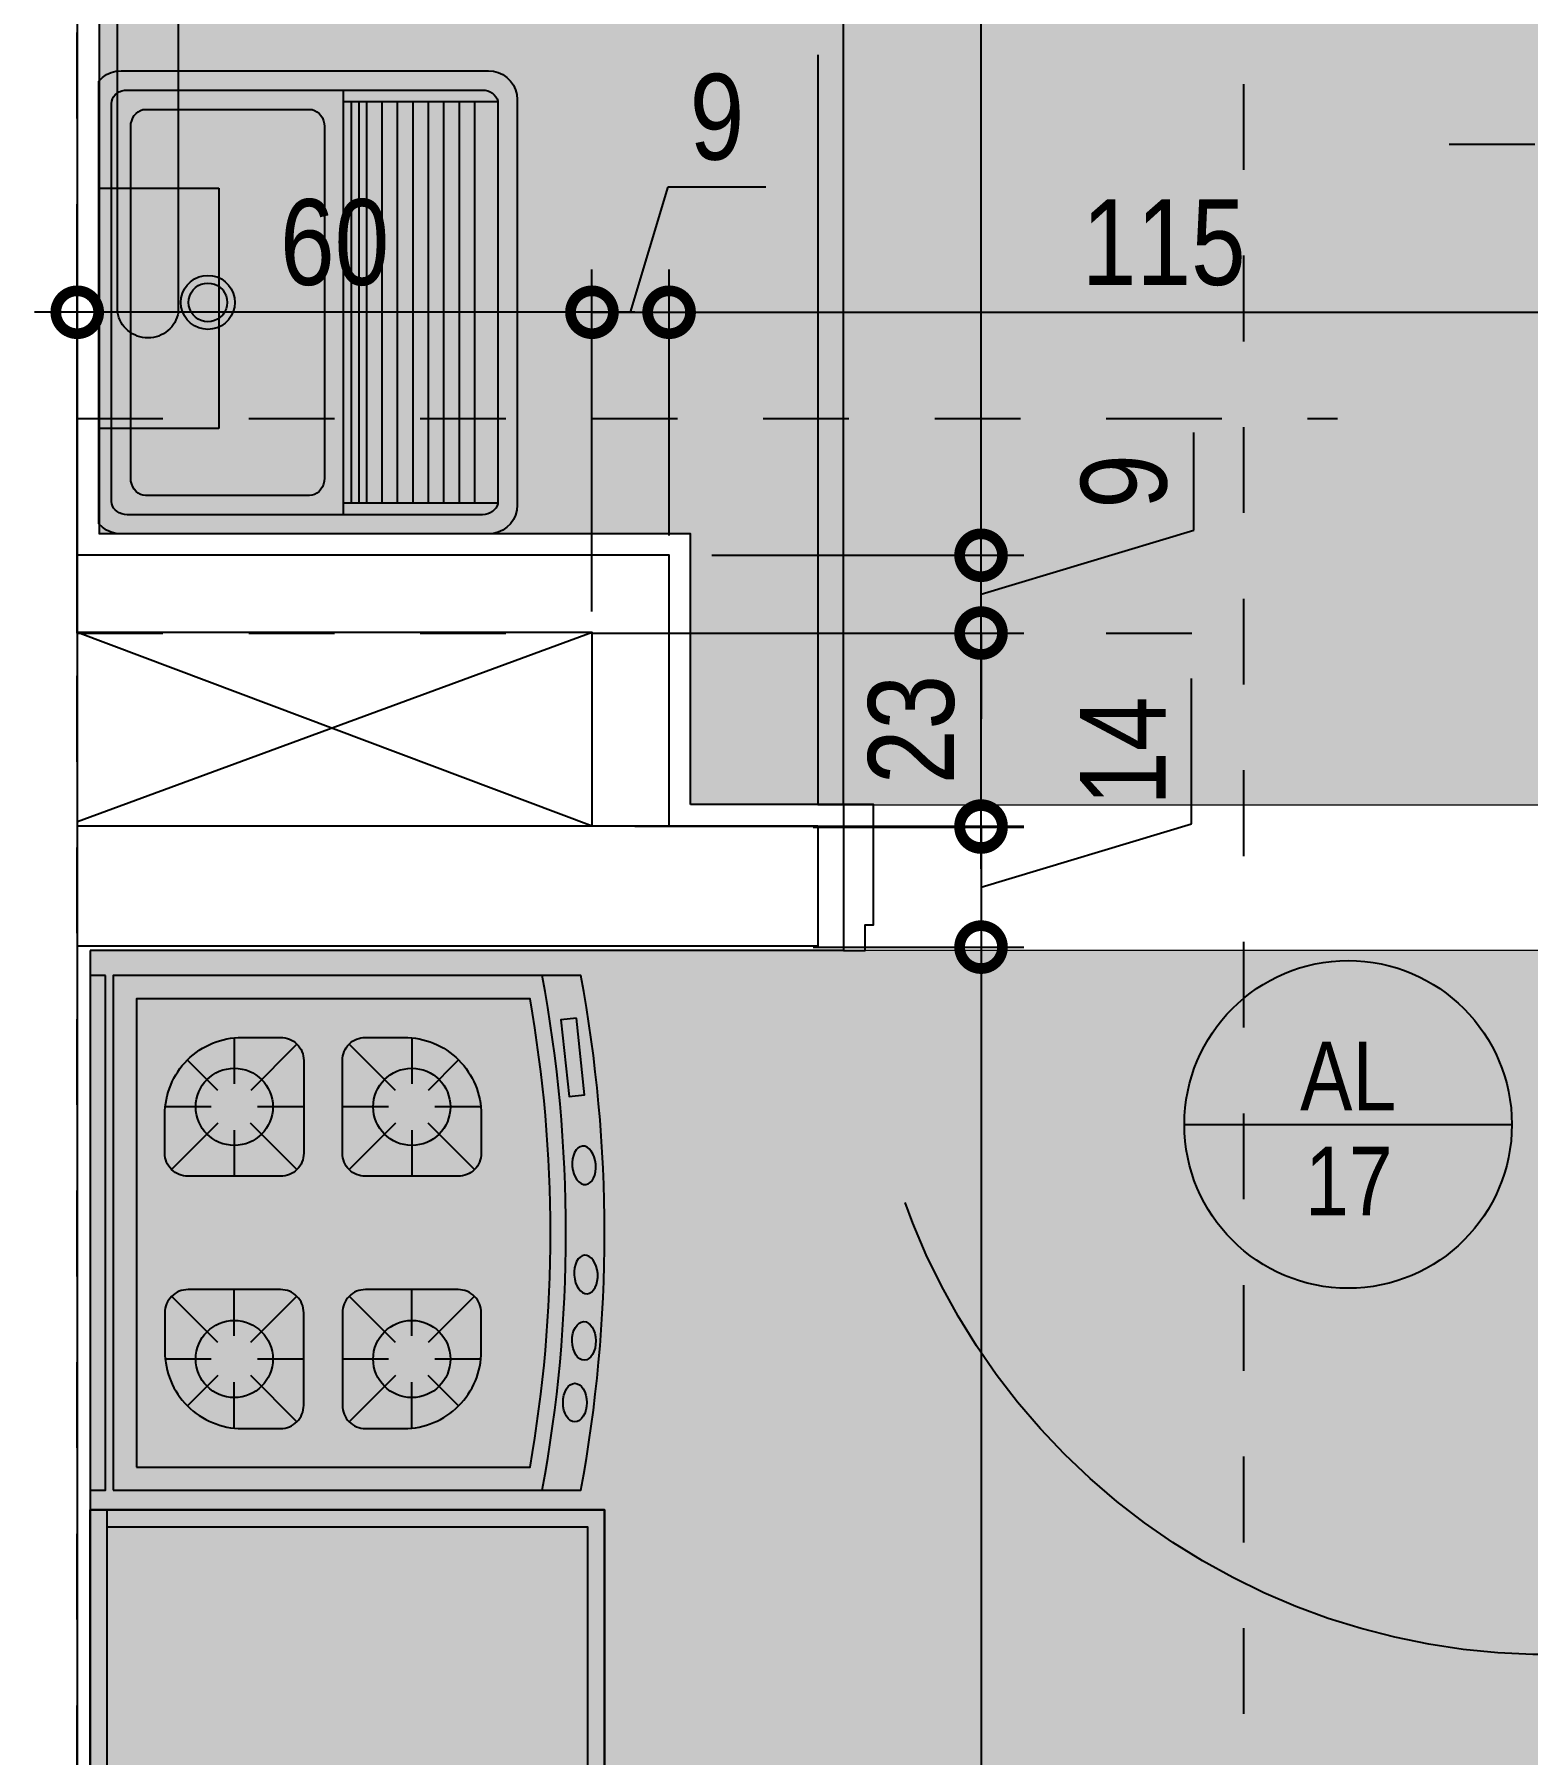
# Model space of a CAD drawing. Header units: metres. Extents: x -41 to 570, y -54 to 184.
# Drawn here: x 10.38 to 12.122, y -0.647 to 1.358 of the extents above; entities that cross this region are included whole.
import ezdxf
from ezdxf.enums import TextEntityAlignment as Align

# ---------------------------------------------------------------- set-up
doc = ezdxf.new("R2010")
doc.units = ezdxf.units.M
doc.linetypes.add('DASHEDX2', pattern=[1.5, 1, -0.5])
doc.linetypes.add('PUC$0$DASHEDX2', pattern=[1.5, 1, -0.5])
for name, color, linetype in [('1', 232, 'DASHEDX2'), ('ARQ-DIM', 2, 'Continuous'), ('ARQ-SIM', 1, 'Continuous'), ('PUC$0$ARQ-ALV ACAB', 4, 'Continuous'), ('PUC$0$ARQ-ALV OSSO', 5, 'Continuous'), ('PUC$0$ARQ-CAX @ 1', 1, 'Continuous'), ('PUC$0$ARQ-HID', 7, 'Continuous'), ('PUC$0$ARQ-MOB', 7, 'Continuous'), ('PUC$0$ARQ-PRJ', 7, 'PUC$0$DASHEDX2'), ('PUC$0$ARQ-SIM', 1, 'Continuous')]:
    doc.layers.add(name, color=color, linetype=linetype)
doc.layers.add('PUC$0$ARQ-FORRO', color=9, linetype='Continuous', lineweight=5)
doc.styles.add('Adesa', font='ARIALN.TTF')
doc.dimstyles.new('ADESA 1-0050', dxfattribs={"dimtxt": 0.1, "dimasz": 0.1, "dimexe": 0.05, "dimexo": 0.05, "dimgap": 0.03, "dimtad": 1, "dimdec": 1, "dimlfac": 100, "dimzin": 12, "dimtxsty": 'Adesa', "dimblk": 'DOTSMALL', "dimcen": 1, "dimdle": 0.05, "dimclrd": 1, "dimclre": 1, "dimclrt": 256, "dimazin": 3, "dimtm": 1e-09, "dimtfac": 1, "dimtdec": 1, "dimtmove": 1, "dimatfit": 0, "dimldrblk": 'DOTSMALL', "dimfxl": 0.8, "dimtvp": 2, "dimtolj": 1, "dimtzin": 0, "dimarcsym": 0})

# ---------------------------------------------------------------- blocks, each defined once
blk = doc.blocks.new('PUC$0$ARQ-HID-TANQUE')
for p, q in [((-0.2621, -0.0041), (-0.258, 0)), ((-0.258, 0), (0.258, 0)), ((0.258, 0), (0.2621, -0.0041)), ((-0.27, -0.0258), (-0.2695, -0.0199)), ((-0.2695, -0.0199), (-0.268, -0.0143)), ((-0.268, -0.0143), (-0.2655, -0.009)), ((-0.2655, -0.009), (-0.2621, -0.0041)), ((-0.2439, -0.0211), (-0.242, -0.0189)), ((-0.242, -0.0189), (-0.2398, -0.0171)), ((-0.2398, -0.0171), (-0.2373, -0.0157)), ((-0.2373, -0.0157), (-0.2347, -0.0149)), ((-0.2347, -0.0149), (-0.232, -0.0146)), ((-0.232, -0.0146), (0.232, -0.0146)), ((0.232, -0.0146), (0.2347, -0.0149)), ((0.2347, -0.0149), (0.2373, -0.0157)), ((0.2373, -0.0157), (0.2398, -0.0171)), ((0.2398, -0.0171), (0.242, -0.0189)), ((0.242, -0.0189), (0.2439, -0.0211)), ((0.2621, -0.0041), (0.2655, -0.009)), ((0.2655, -0.009), (0.268, -0.0143)), ((0.268, -0.0143), (0.2695, -0.0199)), ((0.2695, -0.0199), (0.27, -0.0258)), ((-0.27, -0.0258), (-0.27, -0.0258)), ((-0.27, -0.4542), (-0.27, -0.0258)), ((-0.2475, -0.0328), (-0.2473, -0.0297)), ((-0.2475, -0.0328), (-0.2475, -0.0328)), ((-0.2475, -0.4472), (-0.2475, -0.0328)), ((-0.2473, -0.0297), (-0.2466, -0.0266)), ((-0.2466, -0.0266), (-0.2454, -0.0237)), ((-0.2454, -0.0237), (-0.2439, -0.0211)), ((0.2439, -0.0211), (0.2454, -0.0237)), ((0.2454, -0.0237), (0.2466, -0.0266)), ((0.2466, -0.0266), (0.2473, -0.0297)), ((0.2473, -0.0297), (0.2475, -0.0328)), ((0.2475, -0.0328), (0.2475, -0.4472)), ((0.27, -0.0258), (0.27, -0.4542)), ((-0.234, -0.2854), (0.234, -0.2854)), ((-0.2695, -0.4601), (-0.27, -0.4542)), ((-0.268, -0.4657), (-0.2695, -0.4601)), ((-0.2473, -0.4504), (-0.2475, -0.4472)), ((-0.2466, -0.4534), (-0.2473, -0.4504)), ((-0.2454, -0.4563), (-0.2466, -0.4534)), ((-0.2439, -0.4589), (-0.2454, -0.4563)), ((-0.242, -0.4611), (-0.2439, -0.4589)), ((-0.2398, -0.463), (-0.242, -0.4611)), ((0.242, -0.4611), (0.2398, -0.463)), ((0.2439, -0.4589), (0.242, -0.4611)), ((0.2454, -0.4563), (0.2439, -0.4589)), ((0.2466, -0.4534), (0.2454, -0.4563)), ((0.2473, -0.4504), (0.2466, -0.4534)), ((0.2475, -0.4472), (0.2473, -0.4504)), ((0.2695, -0.4601), (0.268, -0.4657)), ((0.27, -0.4542), (0.2695, -0.4601)), ((-0.2655, -0.4711), (-0.268, -0.4657)), ((-0.2621, -0.4759), (-0.2655, -0.4711)), ((-0.258, -0.48), (-0.2621, -0.4759)), ((-0.2532, -0.4834), (-0.258, -0.48)), ((-0.2373, -0.4643), (-0.2398, -0.463)), ((-0.2347, -0.4651), (-0.2373, -0.4643)), ((-0.232, -0.4654), (-0.2347, -0.4651)), ((0.232, -0.4654), (-0.232, -0.4654)), ((0.2347, -0.4651), (0.232, -0.4654)), ((0.2373, -0.4643), (0.2347, -0.4651)), ((0.2398, -0.463), (0.2373, -0.4643)), ((0.258, -0.48), (0.2532, -0.4834)), ((0.2621, -0.4759), (0.258, -0.48)), ((0.2655, -0.4711), (0.2621, -0.4759)), ((0.268, -0.4657), (0.2655, -0.4711)), ((-0.2479, -0.4859), (-0.2532, -0.4834)), ((-0.2422, -0.4874), (-0.2479, -0.4859)), ((-0.2364, -0.4879), (-0.2422, -0.4874)), ((0.2364, -0.4879), (-0.2364, -0.4879)), ((0.2422, -0.4874), (0.2364, -0.4879)), ((0.2479, -0.4859), (0.2422, -0.4874)), ((0.2532, -0.4834), (0.2479, -0.4859))]:
    blk.add_line(p, q)
at = {"color": 7}
for p, q in [((-0.2179, -0.0412), (-0.215, -0.0394)), ((-0.215, -0.0394), (-0.2118, -0.0382)), ((-0.2118, -0.0382), (-0.2085, -0.0374)), ((-0.2085, -0.0374), (-0.205, -0.0371)), ((-0.205, -0.0371), (0.205, -0.0371)), ((0.205, -0.0371), (0.2085, -0.0374)), ((0.2085, -0.0374), (0.2118, -0.0382)), ((0.2118, -0.0382), (0.215, -0.0394)), ((0.215, -0.0394), (0.2179, -0.0412)), ((-0.225, -0.0544), (-0.2247, -0.0514)), ((-0.225, -0.0544), (-0.225, -0.0544)), ((-0.225, -0.2456), (-0.225, -0.0544)), ((-0.2247, -0.0514), (-0.2238, -0.0485)), ((-0.2238, -0.0485), (-0.2223, -0.0458)), ((-0.2223, -0.0458), (-0.2203, -0.0433)), ((-0.2203, -0.0433), (-0.2179, -0.0412)), ((0.2179, -0.0412), (0.2203, -0.0433)), ((0.2203, -0.0433), (0.2223, -0.0458)), ((0.2223, -0.0458), (0.2238, -0.0485)), ((0.2238, -0.0485), (0.2247, -0.0514)), ((0.2247, -0.0514), (0.225, -0.0544)), ((0.225, -0.0544), (0.225, -0.2456)), ((-0.0202, -0.103), (-0.0158, -0.0999)), ((-0.0158, -0.0999), (-0.0108, -0.0975)), ((-0.0108, -0.0975), (-0.0055, -0.0961)), ((-0.0055, -0.0961), (0, -0.0956)), ((0, -0.0956), (0.0055, -0.0961)), ((0.0055, -0.0961), (0.0108, -0.0975)), ((0.0108, -0.0975), (0.0158, -0.0999)), ((0.0158, -0.0999), (0.0202, -0.103)), ((-0.031, -0.1217), (-0.0296, -0.1164)), ((-0.0296, -0.1164), (-0.0273, -0.1114)), ((-0.0273, -0.1114), (-0.0241, -0.1069)), ((-0.0241, -0.1069), (-0.0202, -0.103)), ((-0.0222, -0.1232), (-0.0211, -0.1194)), ((-0.0211, -0.1194), (-0.0195, -0.1159)), ((-0.0195, -0.1159), (-0.0172, -0.1127)), ((-0.0172, -0.1127), (-0.0145, -0.1099)), ((-0.0145, -0.1099), (-0.0113, -0.1076)), ((-0.0113, -0.1076), (-0.0077, -0.106)), ((-0.0077, -0.106), (-0.0039, -0.105)), ((-0.0039, -0.105), (0, -0.1046)), ((0, -0.1046), (0.0039, -0.105)), ((0.0039, -0.105), (0.0077, -0.106)), ((0.0077, -0.106), (0.0113, -0.1076)), ((0.0113, -0.1076), (0.0145, -0.1099)), ((0.0145, -0.1099), (0.0172, -0.1127)), ((0.0172, -0.1127), (0.0195, -0.1159)), ((0.0195, -0.1159), (0.0211, -0.1194)), ((0.0202, -0.103), (0.0241, -0.1069)), ((0.0211, -0.1194), (0.0222, -0.1232)), ((0.0241, -0.1069), (0.0273, -0.1114)), ((0.0273, -0.1114), (0.0296, -0.1164)), ((0.0296, -0.1164), (0.031, -0.1217)), ((-0.0315, -0.1271), (-0.031, -0.1217)), ((-0.031, -0.1326), (-0.0315, -0.1271)), ((-0.0296, -0.1379), (-0.031, -0.1326)), ((-0.0273, -0.1429), (-0.0296, -0.1379)), ((-0.0225, -0.1271), (-0.0222, -0.1232)), ((-0.0222, -0.131), (-0.0225, -0.1271)), ((-0.0211, -0.1348), (-0.0222, -0.131)), ((-0.0195, -0.1384), (-0.0211, -0.1348)), ((-0.0172, -0.1416), (-0.0195, -0.1384)), ((0.0195, -0.1384), (0.0172, -0.1416)), ((0.0211, -0.1348), (0.0195, -0.1384)), ((0.0222, -0.131), (0.0211, -0.1348)), ((0.0222, -0.1232), (0.0225, -0.1271)), ((0.0225, -0.1271), (0.0222, -0.131)), ((0.0296, -0.1379), (0.0273, -0.1429)), ((0.031, -0.1326), (0.0296, -0.1379)), ((0.031, -0.1217), (0.0315, -0.1271)), ((0.0315, -0.1271), (0.031, -0.1326)), ((-0.0241, -0.1474), (-0.0273, -0.1429)), ((-0.0202, -0.1513), (-0.0241, -0.1474)), ((-0.0158, -0.1544), (-0.0202, -0.1513)), ((-0.0145, -0.1444), (-0.0172, -0.1416)), ((-0.0108, -0.1567), (-0.0158, -0.1544)), ((-0.0113, -0.1466), (-0.0145, -0.1444)), ((-0.0077, -0.1483), (-0.0113, -0.1466)), ((-0.0055, -0.1582), (-0.0108, -0.1567)), ((-0.0039, -0.1493), (-0.0077, -0.1483)), ((0, -0.1586), (-0.0055, -0.1582)), ((0, -0.1496), (-0.0039, -0.1493)), ((0.0039, -0.1493), (0, -0.1496)), ((0.0055, -0.1582), (0, -0.1586)), ((0.0077, -0.1483), (0.0039, -0.1493)), ((0.0108, -0.1567), (0.0055, -0.1582)), ((0.0113, -0.1466), (0.0077, -0.1483)), ((0.0158, -0.1544), (0.0108, -0.1567)), ((0.0145, -0.1444), (0.0113, -0.1466)), ((0.0172, -0.1416), (0.0145, -0.1444)), ((0.0202, -0.1513), (0.0158, -0.1544)), ((0.0241, -0.1474), (0.0202, -0.1513)), ((0.0273, -0.1429), (0.0241, -0.1474)), ((-0.2247, -0.2486), (-0.225, -0.2456)), ((-0.2238, -0.2515), (-0.2247, -0.2486)), ((-0.2223, -0.2542), (-0.2238, -0.2515)), ((-0.2203, -0.2567), (-0.2223, -0.2542)), ((-0.2179, -0.2588), (-0.2203, -0.2567)), ((-0.215, -0.2606), (-0.2179, -0.2588)), ((-0.2118, -0.2618), (-0.215, -0.2606)), ((0.215, -0.2606), (0.2118, -0.2618)), ((0.2179, -0.2588), (0.215, -0.2606)), ((0.2203, -0.2567), (0.2179, -0.2588)), ((0.2223, -0.2542), (0.2203, -0.2567)), ((0.2238, -0.2515), (0.2223, -0.2542)), ((0.2247, -0.2486), (0.2238, -0.2515)), ((0.225, -0.2456), (0.2247, -0.2486)), ((-0.2085, -0.2626), (-0.2118, -0.2618)), ((-0.205, -0.2629), (-0.2085, -0.2626)), ((0.205, -0.2629), (-0.205, -0.2629)), ((0.2085, -0.2626), (0.205, -0.2629)), ((0.2118, -0.2618), (0.2085, -0.2626)), ((-0.2475, -0.2854), (0.2475, -0.2854)), ((-0.234, -0.4654), (-0.234, -0.2854)), ((-0.234, -0.2944), (0.234, -0.2944)), ((-0.234, -0.2944), (0.234, -0.2944)), ((0.234, -0.2854), (0.234, -0.4654)), ((-0.234, -0.3034), (0.234, -0.3034)), ((-0.234, -0.3124), (0.234, -0.3124)), ((-0.234, -0.3304), (0.234, -0.3304)), ((-0.234, -0.3484), (0.234, -0.3484)), ((-0.234, -0.3664), (0.234, -0.3664)), ((-0.234, -0.3844), (0.234, -0.3844)), ((-0.234, -0.4024), (0.234, -0.4024)), ((-0.234, -0.4204), (0.234, -0.4204)), ((-0.234, -0.4384), (0.234, -0.4384))]:
    blk.add_line(p, q, dxfattribs=at)
blk = doc.blocks.new('PUC$0$00002ITA-AIT-PR-008-BSE-PLA-TIP-R00$0$Cuba 1')
blk.add_line((0.205, 0.305), (0.205, 0.04))
for points in [[(0.165, 0, 0.414214), (0.205, 0.04), (0.205, 0.305, 0.414214), (0.165, 0.345), (-0.165, 0.345, 0.414214), (-0.205, 0.305), (-0.205, 0.04, 0.414214), (-0.165, 0)], [(-0.165, 0.02), (0.165, 0.02, 0.414214), (0.185, 0.04), (0.185, 0.305, 0.414214), (0.165, 0.325), (-0.165, 0.325, 0.414214), (-0.185, 0.305), (-0.185, 0.04, 0.414214)]]:
    blk.add_lwpolyline(points, format="xyb", close=True)
for radius in [0.0337, 0.0237]:
    blk.add_circle((0, 0.1725), radius)
blk = doc.blocks.new('*U3397')
at = {"linetype": 'Continuous'}
blk.add_lwpolyline([(0, 0), (0, 0.6), (-1.2, 0.6), (-1.2, 0)], dxfattribs=at)
at = {"lineweight": -2}
for points in [[(-1.2, 0), (-1.2, 0.6), (0, 0.6), (0, 0)], [(-1.18, 0.02), (-1.18, 0.58), (-0.02, 0.58), (-0.02, 0.02)], [(0, 0.02), (-1.2, 0.02)], [(0, 0), (-1.2, 0)]]:
    blk.add_lwpolyline(points, dxfattribs=at)
at = {"lineweight": -2, "extrusion": (0, 0, -1), "zscale": -1, "rotation": 180}
blk.add_blockref('PUC$0$00002ITA-AIT-PR-008-BSE-PLA-TIP-R00$0$Cuba 1', (0.4, 0.4475), dxfattribs=at)
blk = doc.blocks.new('*U3362')
for points in [[(0, 0), (0, 0.8204), (-0.03, 0.8204), (-0.03, 0)], [(0.025, 0), (0, 0), (0, -0.03), (-0.01, -0.03), (-0.01, -0.17), (0.025, -0.17), (0.025, 0)], [(-0.845, 0), (-0.82, 0), (-0.82, -0.03), (-0.81, -0.03), (-0.81, -0.17), (-0.845, -0.17), (-0.845, 0)]]:
    blk.add_lwpolyline(points, close=True)
at = {"layer": 'PUC$0$ARQ-PRJ'}
blk.add_arc((-0.0237, 0.0242), 0.7967, 88.2987, 181.7401, dxfattribs=at)
blk = doc.blocks.new('PUC$0$A$C7cb482e1')
at = {"layer": 'PUC$0$ARQ-PRJ'}
for p, q in [((-0.1098, -0.2708, 0), (-0.1098, 1.8451, 0)), ((-0.0389, -0.2708, 0), (-0.0389, 1.8451, 0))]:
    blk.add_line(p, q, dxfattribs=at)
at = {"layer": 'PUC$0$ARQ-PRJ', "elevation": 0}
for points in [[(-0.1133, 1.8451), (-0.0333, 1.8451)], [(-0.1571, -0.4064), (-0.0171, -0.4064), (-0.0171, -0.1264), (-0.1571, -0.1264), (-0.1571, -0.4064)]]:
    blk.add_lwpolyline(points, dxfattribs=at)
at = {"layer": 'PUC$0$ARQ-PRJ'}
for centre, radius, start, end in [((-0.0733, 1.8451, 0), 0.04, 360, 180), ((-0.0743, -0.2651, 0), 0.0359, 189.055, 350.945)]:
    blk.add_arc(centre, radius, start, end, dxfattribs=at)
blk = doc.blocks.new('PUC$0$pl apto tipo 1 puc')
at = {"layer": 'PUC$0$ARQ-ALV ACAB'}
for p, q in [((-26.667, 0.46, 0), (-26.667, 0.29, 0)), ((-26.667, 0.46, -0.0001), (-26.4886, 0.46, 0)), ((-26.667, 0.29, -0.0001), (-25.7883, 0.29, 0))]:
    blk.add_line(p, q, dxfattribs=at)
at = {"layer": 'PUC$0$ARQ-ALV ACAB', "elevation": 0}
for points in [[(-25.7983, 2.8343), (-25.7986, 0.7758)], [(-26.4886, 0.46), (-26.4886, 0.7758), (-25.7986, 0.7758)], [(-25.7883, 0.29), (-25.7883, -2.305), (-26.6795, -2.305), (-26.6795, -2.6405), (-26.5295, -2.6405), (-26.5295, -2.455), (-25.7783, -2.455)]]:
    blk.add_lwpolyline(points, dxfattribs=at)
at = {"layer": 'PUC$0$ARQ-ALV OSSO'}
for p, q in [((-26.637, 0.435, 0), (-26.637, 0.295, 0)), ((-26.637, 0.435, -0.0001), (-25.7735, 0.435, 0)), ((-26.662, 0.29, 0), (-26.662, 0.29, 0)), ((-26.637, 0.295, -0.0001), (-25.7735, 0.295, 0))]:
    blk.add_line(p, q, dxfattribs=at)
at = {"layer": 'PUC$0$ARQ-ALV OSSO', "elevation": 0}
for points in [[(-25.7733, 2.8593), (-25.7733, -1.49)], [(-26.4636, 0.435), (-26.4636, 0.7508), (-25.7736, 0.7508)], [(-26.3736, 0.435), (-26.3736, 0.6608), (-25.7736, 0.6608)]]:
    blk.add_lwpolyline(points, dxfattribs=at)
at = {"layer": 'PUC$0$ARQ-PRJ', "elevation": 0}
blk.add_lwpolyline([(-26.6669, 2.8341), (-26.6369, 2.8341), (-26.637, 0.46), (-26.667, 0.46)], close=True, dxfattribs=at)
at = {"layer": 'PUC$0$ARQ-SIM', "elevation": 0}
for points in [[(-26.3736, 0.6608), (-25.7736, 0.44)], [(-26.3736, 0.435), (-25.7736, 0.6608)]]:
    blk.add_lwpolyline(points, dxfattribs=at)
blk.add_blockref('PUC$0$A$C7cb482e1', (-25.7814, 1.305, 0))
at = {"layer": 'PUC$0$ARQ-CAX @ 1', "rotation": 180}
blk.add_blockref('*U3362', (-27.512, 0.29, 0), dxfattribs=at)
at = {"layer": 'PUC$0$ARQ-HID', "extrusion": (0, 0, -1)}
for name, p, zscale, rotation in [('PUC$0$ARQ-HID-TANQUE', (25.7985, 1.0455, 0), -1.000000000000015, 90), ('*U3397', (25.7883, -1.562, 0), -1, 270)]:
    blk.add_blockref(name, p, dxfattribs=dict(at, zscale=zscale, rotation=rotation))
blk = doc.blocks.new('PUC$0$ARQ-MOB-COZ FOG')
at = {"layer": 'PUC$0$ARQ-MOB'}
for p, q in [((-0.122, -0.1412), (-0.122, -0.0872)), ((-0.1029, -0.1491), (-0.0489, -0.0951)), ((0.1529, -0.1491), (0.0989, -0.0951)), ((0.172, -0.1412), (0.172, -0.0872)), ((-0.1411, -0.149), (-0.1766, -0.1135)), ((0.1911, -0.149), (0.2266, -0.1135)), ((-0.203, -0.1682), (-0.149, -0.1682)), ((-0.095, -0.1682), (-0.041, -0.1682)), ((0.145, -0.1682), (0.091, -0.1682)), ((0.253, -0.1682), (0.199, -0.1682)), ((-0.1951, -0.2413), (-0.1411, -0.1873)), ((-0.122, -0.2492), (-0.122, -0.1952)), ((-0.0489, -0.2412), (-0.1029, -0.1872)), ((0.0989, -0.2412), (0.1529, -0.1872)), ((0.172, -0.2492), (0.172, -0.1952)), ((0.2451, -0.2413), (0.1911, -0.1873)), ((-0.122, -0.3482), (-0.122, -0.2942)), ((0.172, -0.3482), (0.172, -0.2942)), ((-0.1411, -0.356), (-0.1951, -0.3021)), ((-0.1029, -0.3561), (-0.0489, -0.3021)), ((0.1529, -0.3561), (0.0989, -0.3021)), ((0.1911, -0.356), (0.2451, -0.3021)), ((-0.203, -0.3752), (-0.149, -0.3752)), ((-0.095, -0.3752), (-0.041, -0.3752)), ((0.145, -0.3752), (0.091, -0.3752)), ((0.253, -0.3752), (0.199, -0.3752)), ((-0.1766, -0.4298), (-0.1411, -0.3943)), ((-0.0489, -0.4482), (-0.1029, -0.3942)), ((0.0989, -0.4482), (0.1529, -0.3942)), ((0.2267, -0.4298), (0.1911, -0.3943)), ((-0.122, -0.4562), (-0.122, -0.4022)), ((0.172, -0.4562), (0.172, -0.4022))]:
    blk.add_line(p, q, dxfattribs=at)
for points in [[(0.325, -0.018), (0.325, 0), (-0.275, 0), (-0.275, -0.018)], [(0.2754, -0.5671), (0.2735, -0.5492), (0.184, -0.5589), (0.1859, -0.5768)]]:
    blk.add_lwpolyline(points, close=True, dxfattribs=at)
for points in [[(-0.275, -0.027), (-0.275, -0.5724, 0.092036), (0.325, -0.5724), (0.325, -0.027)], [(-0.248, -0.054), (-0.248, -0.5131, 0.087474), (0.298, -0.5131), (0.298, -0.054)], [(-0.041, -0.2222), (-0.041, -0.1142, 0.414214), (-0.068, -0.0872), (-0.113, -0.0872, 0.414214), (-0.203, -0.1772), (-0.203, -0.2222, 0.414214), (-0.176, -0.2492), (-0.068, -0.2492, 0.414214)], [(0.091, -0.2222), (0.091, -0.1142, -0.414214), (0.118, -0.0872), (0.163, -0.0872, -0.414214), (0.253, -0.1772), (0.253, -0.2222, -0.414214), (0.226, -0.2492), (0.118, -0.2492, -0.414214)], [(-0.041, -0.4292), (-0.041, -0.3212, 0.414214), (-0.068, -0.2942), (-0.176, -0.2942, 0.414214), (-0.203, -0.3212), (-0.203, -0.3662, 0.414214), (-0.113, -0.4562), (-0.068, -0.4562, 0.414214)], [(0.091, -0.4292), (0.091, -0.3212, -0.414214), (0.118, -0.2942), (0.226, -0.2942, -0.414214), (0.253, -0.3212), (0.253, -0.3662, -0.414214), (0.163, -0.4562), (0.118, -0.4562, -0.414214)]]:
    blk.add_lwpolyline(points, format="xyb", close=True, dxfattribs=at)
for centre in [(-0.122, -0.1682), (0.172, -0.1682), (-0.122, -0.3752), (0.172, -0.3752)]:
    blk.add_circle(centre, 0.045, dxfattribs=at)
blk.add_arc((0.025, 1.0824), 1.6374, 259.4425, 280.5575, dxfattribs=at)
for centre, major_axis in [((-0.1728, -0.5654), (0.0225, 0)), ((0.1038, -0.5761), (0.0224, 0.002)), ((-0.1009, -0.576), (0.0225, 0.0004)), ((-0.0234, -0.5783), (0.0224, 0.0016))]:
    blk.add_ellipse(centre, major_axis=major_axis, ratio=0.612901, start_param=3.141593, end_param=9.424778, dxfattribs=at)
blk = doc.blocks.new('PUC$0$layout puc 1')
at = {"layer": 'PUC$0$ARQ-MOB', "rotation": 270}
blk.add_blockref('PUC$0$ARQ-MOB-COZ FOG', (10.58, -3.0607, 0), dxfattribs=at)
blk = doc.blocks.new('PUC$0$pl forro 1')
at = {"layer": 'PUC$0$ARQ-FORRO'}
h = blk.add_hatch(color=256, dxfattribs=at)
h.dxf.hatch_style = 1
h.paths.add_polyline_path([(5.5499, 2.6849), (5.5499, 1.8249), (5.4961, 1.8249), (5.4961, 0), (2.7283, -0.0001), (2.7283, -0.9006), (5.4961, -0.9007), (5.4961, -2.1008), (8.6061, -2.1008), (8.6061, -0.1978), (8.7561, -0.1978), (8.7561, -1.1651), (10.5799, -1.1651), (10.5799, 1.4299), (9.6886, 1.4299), (9.6886, 2.6849)])
h = blk.add_hatch(color=256, dxfattribs=at)
h.dxf.hatch_style = 1
h.paths.add_polyline_path([(6.275, -3.1751), (6.08, -3.1751), (6.08, -2.2709), (6.275, -2.2709)])
h.paths.add_polyline_path([(8.7761, -3.1751), (6.625, -3.1751), (6.625, -2.2708), (8.7761, -2.2708)])
h.paths.add_polyline_path([(9.7011, -1.335), (8.7761, -1.335), (8.7761, -3.1751), (9.7011, -3.1751)])
h.paths.add_polyline_path([(9.7011, -1.335), (9.7011, -3.7093), (10.5699, -3.7093), (10.5696, -1.6508), (9.8796, -1.6508), (9.8796, -1.3351)])
h.paths.add_polyline_path([(10.269, -2.5093), (10.519, -2.5093), (10.519, -2.8093), (10.269, -2.8093)], flags=16)
blk.add_lwpolyline([(5.5499, 2.6849), (5.5499, 1.8249), (5.4961, 1.8249), (5.4961, 0), (2.7283, -0.0001), (2.7283, -0.9006), (5.4961, -0.9007), (5.4961, -2.1008), (8.6061, -2.1008), (8.6061, -0.1978), (8.7561, -0.1978), (8.7561, -1.1651), (10.5799, -1.1651), (10.5799, 1.4299), (9.6886, 1.4299), (9.6886, 2.6849)], close=True, dxfattribs=at)
at = {"layer": 'PUC$0$ARQ-FORRO', "elevation": 0}
for points in [[(9.7011, -1.335), (8.7761, -1.335), (8.7761, -3.1751), (9.7011, -3.1751)], [(9.7011, -1.335), (9.7011, -3.7093), (10.5699, -3.7093), (10.5696, -1.6508), (9.8796, -1.6508), (9.8796, -1.3351)]]:
    blk.add_lwpolyline(points, close=True, dxfattribs=at)
blk = doc.blocks.new('PUC')
at = {"layer": 'PUC$0$ARQ-ALV OSSO', "xscale": -1, "rotation": 180}
blk.add_blockref('PUC$0$pl apto tipo 1 puc', (15.3432, 0), dxfattribs=at)
at = {"layer": 'PUC$0$ARQ-FORRO'}
blk.add_blockref('PUC$0$pl forro 1', (-21.0249, 0.8751, 0), dxfattribs=at)
at = {"layer": 'PUC$0$ARQ-MOB', "color": 6}
blk.add_blockref('PUC$0$layout puc 1', (-21.025, 3.125, 0), dxfattribs=at)
blk = doc.blocks.new('TIPO COTA$0$Chamada_planta')
at = {"layer": 'ARQ-SIM'}
blk.add_line((-1.273, 0), (1.273, 0), dxfattribs=at)
blk.add_circle((0, 0), 1.273, dxfattribs=at)
at = {"layer": 'ARQ-SIM', "color": 2, "style": 'Adesa'}
for tag, p in [('NUMERO', (0, 0.234)), ('C.D.', (0, -0.272))]:
    blk.add_attdef(tag, text='', height=0.5, dxfattribs=at).set_placement(p, align=Align.MIDDLE_CENTER)
blk = doc.blocks.new('_DotSmall')
at = {"color": 0, "linetype": 'ByBlock', "const_width": 0.5}
blk.add_lwpolyline([(-0.0625, 0, 1), (0.0625, 0, 1)], format="xyb", close=True, dxfattribs=at)
blk = doc.blocks.new('*D1384')
at = {"layer": 'ARQ-DIM', "color": 1, "lineweight": -2, "transparency": 16777216}
for p, q in [((11.4841, 0.3439), (11.4841, -2.36)), ((11.2884, 0.2939), (11.5341, 0.2939)), ((11.3813, -2.31), (11.5341, -2.31))]:
    blk.add_line(p, q, dxfattribs=at)
at = {"layer": 'Defpoints', "color": 0, "transparency": 16777216}
for p in [(11.2384, 0.2939, 0), (11.3313, -2.31, 0), (11.4841, -2.31)]:
    blk.add_point(p, dxfattribs=at)
at = {"layer": 'ARQ-DIM', "color": 1, "lineweight": -2, "transparency": 16777216, "xscale": 0.1, "yscale": 0.1, "zscale": 0.1}
for p, rotation in [((11.4841, 0.2939), 90), ((11.4841, -2.31), 270)]:
    blk.add_blockref('_DotSmall', p, dxfattribs=dict(at, rotation=rotation))
at = {"layer": 'ARQ-DIM', "transparency": 16777216, "insert": (11.4031, -1.008), "char_height": 0.1, "attachment_point": 5, "rotation": 90, "style": 'Adesa'}
blk.add_mtext('\\A1;260', dxfattribs=at)
blk = doc.blocks.new('*D1385')
at = {"layer": 'ARQ-DIM', "color": 1, "lineweight": -2, "transparency": 16777216}
for p, q in [((11.7297, 0.4376), (11.7297, 0.6071)), ((11.4841, 0.4339), (11.4841, 0.5339)), ((11.2884, 0.4339), (11.5341, 0.4339)), ((11.4841, 0.3639), (11.7297, 0.4376)), ((11.4841, 0.4339), (11.4841, 0.2939)), ((11.4841, 0.4339), (11.4841, 0.2939)), ((11.2884, 0.2939), (11.5341, 0.2939)), ((11.4841, 0.2939), (11.4841, 0.1939))]:
    blk.add_line(p, q, dxfattribs=at)
at = {"layer": 'Defpoints', "color": 0, "transparency": 16777216}
for p in [(11.2384, 0.4339, 0), (11.2384, 0.2939, 0.0001), (11.4841, 0.2939)]:
    blk.add_point(p, dxfattribs=at)
at = {"layer": 'ARQ-DIM', "color": 1, "lineweight": -2, "transparency": 16777216, "xscale": 0.1, "yscale": 0.1, "zscale": 0.1}
for p, rotation in [((11.4841, 0.4339), 270), ((11.4841, 0.2939), 90)]:
    blk.add_blockref('_DotSmall', p, dxfattribs=dict(at, rotation=rotation))
at = {"layer": 'ARQ-DIM', "transparency": 16777216, "insert": (11.6495, 0.5223), "char_height": 0.1, "attachment_point": 5, "rotation": 90, "style": 'Adesa'}
blk.add_mtext('\\A1;14', dxfattribs=at)
blk = doc.blocks.new('*D1386')
at = {"layer": 'ARQ-DIM', "color": 1, "lineweight": -2, "transparency": 16777216}
for p, q in [((11.4841, 0.7007), (11.4841, 2.91)), ((10.988, 2.86), (11.5341, 2.86)), ((11.1703, 0.7507), (11.5341, 0.7507))]:
    blk.add_line(p, q, dxfattribs=at)
at = {"layer": 'Defpoints', "color": 0, "transparency": 16777216}
for p in [(10.938, 2.86, 0), (11.4841, 2.86), (11.1203, 0.7507, 0)]:
    blk.add_point(p, dxfattribs=at)
at = {"layer": 'ARQ-DIM', "color": 1, "lineweight": -2, "transparency": 16777216, "xscale": 0.1, "yscale": 0.1, "zscale": 0.1}
for p, rotation in [((11.4841, 2.86), 90), ((11.4841, 0.7507), 270)]:
    blk.add_blockref('_DotSmall', p, dxfattribs=dict(at, rotation=rotation))
at = {"layer": 'ARQ-DIM', "transparency": 16777216, "insert": (11.4039, 1.8054), "char_height": 0.1, "attachment_point": 5, "rotation": 90, "style": 'Adesa'}
blk.add_mtext('\\A1;211', dxfattribs=at)
blk = doc.blocks.new('*D1392')
at = {"layer": 'ARQ-DIM', "color": 1, "lineweight": -2, "transparency": 16777216}
for p, q in [((11.1203, 0.7739), (11.1203, 1.084)), ((12.274, 1.0319), (12.274, 1.084)), ((11.0703, 1.034), (12.324, 1.034))]:
    blk.add_line(p, q, dxfattribs=at)
at = {"layer": 'Defpoints', "color": 0, "transparency": 16777216}
for p in [(12.274, 1.034), (12.274, 0.9819, 0), (11.1203, 0.7239, 0)]:
    blk.add_point(p, dxfattribs=at)
at = {"layer": 'ARQ-DIM', "color": 1, "lineweight": -2, "transparency": 16777216, "xscale": 0.1, "yscale": 0.1, "zscale": 0.1, "rotation": 180}
blk.add_blockref('_DotSmall', (11.1203, 1.034), dxfattribs=at)
at = {"layer": 'ARQ-DIM', "color": 1, "lineweight": -2, "transparency": 16777216, "xscale": 0.1, "yscale": 0.1, "zscale": 0.1}
blk.add_blockref('_DotSmall', (12.274, 1.034), dxfattribs=at)
at = {"layer": 'ARQ-DIM', "transparency": 16777216, "insert": (11.6972, 1.1151), "char_height": 0.1, "attachment_point": 5, "style": 'Adesa'}
blk.add_mtext('\\A1;115', dxfattribs=at)
blk = doc.blocks.new('*D1714')
at = {"layer": 'ARQ-DIM', "color": 1, "lineweight": -2, "transparency": 16777216}
for p, q in [((11.0753, 1.034), (11.1191, 1.1801)), ((11.1191, 1.1801), (11.2331, 1.1801)), ((11.0303, 0.685), (11.0303, 1.084)), ((11.1203, 0.7739), (11.1203, 1.084)), ((11.0303, 1.034), (10.9303, 1.034)), ((11.0303, 1.034), (11.1203, 1.034)), ((11.0303, 1.034), (11.1203, 1.034)), ((11.1203, 1.034), (11.2203, 1.034))]:
    blk.add_line(p, q, dxfattribs=at)
at = {"layer": 'Defpoints', "color": 0, "transparency": 16777216}
for p in [(11.1203, 1.034), (11.1203, 0.7239, 0), (11.0303, 0.635, 0)]:
    blk.add_point(p, dxfattribs=at)
at = {"layer": 'ARQ-DIM', "color": 1, "lineweight": -2, "transparency": 16777216, "xscale": 0.1, "yscale": 0.1, "zscale": 0.1}
blk.add_blockref('_DotSmall', (11.0303, 1.034), dxfattribs=at)
at = {"layer": 'ARQ-DIM', "color": 1, "lineweight": -2, "transparency": 16777216, "xscale": 0.1, "yscale": 0.1, "zscale": 0.1, "rotation": 180}
blk.add_blockref('_DotSmall', (11.1203, 1.034), dxfattribs=at)
at = {"layer": 'ARQ-DIM', "transparency": 16777216, "insert": (11.1761, 1.2612), "char_height": 0.1, "attachment_point": 5, "style": 'Adesa'}
blk.add_mtext('\\A1;9', dxfattribs=at)
blk = doc.blocks.new('*D1715')
at = {"layer": 'ARQ-DIM', "color": 1, "lineweight": -2, "transparency": 16777216}
for p, q in [((10.43, 0.685), (10.43, 1.084)), ((11.0303, 0.685), (11.0303, 1.084)), ((11.0803, 1.034), (10.38, 1.034))]:
    blk.add_line(p, q, dxfattribs=at)
at = {"layer": 'Defpoints', "color": 0, "transparency": 16777216}
for p in [(10.43, 1.034), (10.43, 0.635, 0), (11.0303, 0.635, 0)]:
    blk.add_point(p, dxfattribs=at)
at = {"layer": 'ARQ-DIM', "color": 1, "lineweight": -2, "transparency": 16777216, "xscale": 0.1, "yscale": 0.1, "zscale": 0.1, "rotation": 180}
blk.add_blockref('_DotSmall', (10.43, 1.034), dxfattribs=at)
at = {"layer": 'ARQ-DIM', "color": 1, "lineweight": -2, "transparency": 16777216, "xscale": 0.1, "yscale": 0.1, "zscale": 0.1}
blk.add_blockref('_DotSmall', (11.0303, 1.034), dxfattribs=at)
at = {"layer": 'ARQ-DIM', "transparency": 16777216, "insert": (10.7302, 1.1151), "char_height": 0.1, "attachment_point": 5, "style": 'Adesa'}
blk.add_mtext('\\A1;60', dxfattribs=at)
blk = doc.blocks.new('*D1716')
at = {"layer": 'ARQ-DIM', "color": 1, "lineweight": -2, "transparency": 16777216}
for p, q in [((11.4841, 0.385), (11.4841, 0.71)), ((11.0803, 0.66), (11.5341, 0.66)), ((11.0803, 0.435), (11.5341, 0.435))]:
    blk.add_line(p, q, dxfattribs=at)
at = {"layer": 'Defpoints', "color": 0, "transparency": 16777216}
for p in [(11.0303, 0.66), (11.4841, 0.66), (11.0303, 0.435, 0)]:
    blk.add_point(p, dxfattribs=at)
at = {"layer": 'ARQ-DIM', "color": 1, "lineweight": -2, "transparency": 16777216, "xscale": 0.1, "yscale": 0.1, "zscale": 0.1}
for p, rotation in [((11.4841, 0.66), 90), ((11.4841, 0.435), 270)]:
    blk.add_blockref('_DotSmall', p, dxfattribs=dict(at, rotation=rotation))
at = {"layer": 'ARQ-DIM', "transparency": 16777216, "insert": (11.4031, 0.5475), "char_height": 0.1, "attachment_point": 5, "rotation": 90, "style": 'Adesa'}
blk.add_mtext('\\A1;23', dxfattribs=at)
blk = doc.blocks.new('*D1717')
at = {"layer": 'ARQ-DIM', "color": 1, "lineweight": -2, "transparency": 16777216}
for p, q in [((11.7323, 0.7798), (11.7323, 0.8938)), ((11.4841, 0.7507), (11.4841, 0.8507)), ((11.4841, 0.7054), (11.7323, 0.7798)), ((11.3572, 0.7507), (11.5341, 0.7507)), ((11.4841, 0.66), (11.4841, 0.7507)), ((11.4841, 0.66), (11.4841, 0.7507)), ((11.3572, 0.66), (11.5341, 0.66)), ((11.4841, 0.66), (11.4841, 0.56))]:
    blk.add_line(p, q, dxfattribs=at)
at = {"layer": 'Defpoints', "color": 0, "transparency": 16777216}
for p in [(11.3072, 0.7507), (11.4841, 0.7507), (11.3072, 0.66)]:
    blk.add_point(p, dxfattribs=at)
at = {"layer": 'ARQ-DIM', "color": 1, "lineweight": -2, "transparency": 16777216, "xscale": 0.1, "yscale": 0.1, "zscale": 0.1}
for p, rotation in [((11.4841, 0.7507), 270), ((11.4841, 0.66), 90)]:
    blk.add_blockref('_DotSmall', p, dxfattribs=dict(at, rotation=rotation))
at = {"layer": 'ARQ-DIM', "transparency": 16777216, "insert": (11.6512, 0.8368), "char_height": 0.1, "attachment_point": 5, "rotation": 90, "style": 'Adesa'}
blk.add_mtext('\\A1;9', dxfattribs=at)
blk = doc.blocks.new('est-lo-08-6sa-r00')
at = {"layer": '1'}
for p, q in [((999.450094, 666.363993), (1154.257349, 295.448228)), ((937.110005, 462.63348), (885.497522, 586.296119)), ((1062.811635, 576.862415), (1084.498346, 585.913712)), ((1041.452738, 533.272656), (1063.133281, 542.321379)), ((927.480874, 485.704671), (1041.452728, 533.272652)), ((937.109985, 462.633472), (1062.617439, 515.016021)), ((1019.919856, 264.222327), (937.109985, 462.633472))]:
    blk.add_line(p, q, dxfattribs=at)

msp = doc.modelspace()

# ---------------------------------------------------------------- block references
at = {"rotation": 180}
msp.add_blockref('PUC', (0, 0), dxfattribs=at)
at = {"linetype": 'Continuous', "xscale": 0.01, "yscale": 0.01, "zscale": 0.01, "rotation": 337.346050855639}
msp.add_blockref('est-lo-08-6sa-r00', (0, 0), dxfattribs=at)
at = {"layer": 'ARQ-SIM'}
ref = msp.add_blockref('TIPO COTA$0$Chamada_planta', (11.9122, 0.0872, 0), dxfattribs=dict(at, xscale=0.15, yscale=0.15, zscale=0.15))
ref.add_attrib('NUMERO', 'AL', dxfattribs={"color": 2, "height": 0.08, "style": 'Adesa'}).set_placement((11.9122, 0.1435, 0), align=Align.MIDDLE_CENTER)
ref.add_attrib('C.D.', '17', dxfattribs={"color": 2, "height": 0.08, "style": 'Adesa'}).set_placement((11.913, 0.0211, 0), align=Align.MIDDLE_CENTER)

# ---------------------------------------------------------------- dimensions: what is measured, and where the dimension line sits
at = {"layer": 'ARQ-DIM'}
for base, p1, p2, angle, picture, middle in [((11.4841, 2.86), (11.1203, 0.7507, 0), (10.938, 2.86, 0), 90, '*D1386', (11.4039, 1.8054)), ((11.4841, 0.7507), (11.3072, 0.66), (11.3072, 0.7507), 270, '*D1717', (11.6512, 0.8098)), ((11.48413, 0.65999), (11.03033, 0.43497, 0), (11.03033, 0.65999), 270, '*D1716', (11.40307, 0.54748)), ((11.4841, -2.31), (11.2384, 0.2939, 0), (11.3313, -2.31, 0), 90, '*D1384', (11.4031, -1.008))]:
    dim = msp.add_linear_dim(base=base, p1=p1, p2=p2, angle=angle, dimstyle='ADESA 1-0050', override={"dimdec": 0}, dxfattribs=at)
    dim.commit()
    dim.dimension.update_dxf_attribs({"geometry": picture, "text_midpoint": middle})
for base, p1, p2, angle, picture, middle in [((11.1203, 1.034), (11.0303, 0.635, 0), (11.1203, 0.7239, 0), 180, '*D1714', (11.1491, 1.2612)), ((10.43, 1.034), (11.0303, 0.635, 0), (10.43, 0.635, 0), 180, '*D1715', (10.7302, 1.1151)), ((11.4841, 0.2939), (11.2384, 0.4339, 0), (11.2384, 0.2939, 0.0001), 90, '*D1385', (11.6495, 0.4676))]:
    dim = msp.add_linear_dim(base=base, p1=p1, p2=p2, angle=angle, dimstyle='ADESA 1-0050', dxfattribs=at)
    dim.commit()
    dim.dimension.update_dxf_attribs({"geometry": picture, "text_midpoint": middle})
dim = msp.add_linear_dim(base=(12.274, 1.034), p1=(11.1203, 0.7239, 0), p2=(12.274, 0.9819, 0), dimstyle='ADESA 1-0050', override={"dimdec": 0}, dxfattribs=at)
dim.commit()
dim.dimension.update_dxf_attribs({"geometry": '*D1392', "text_midpoint": (11.6972, 1.1151)})

doc.saveas('drawing.dxf')
